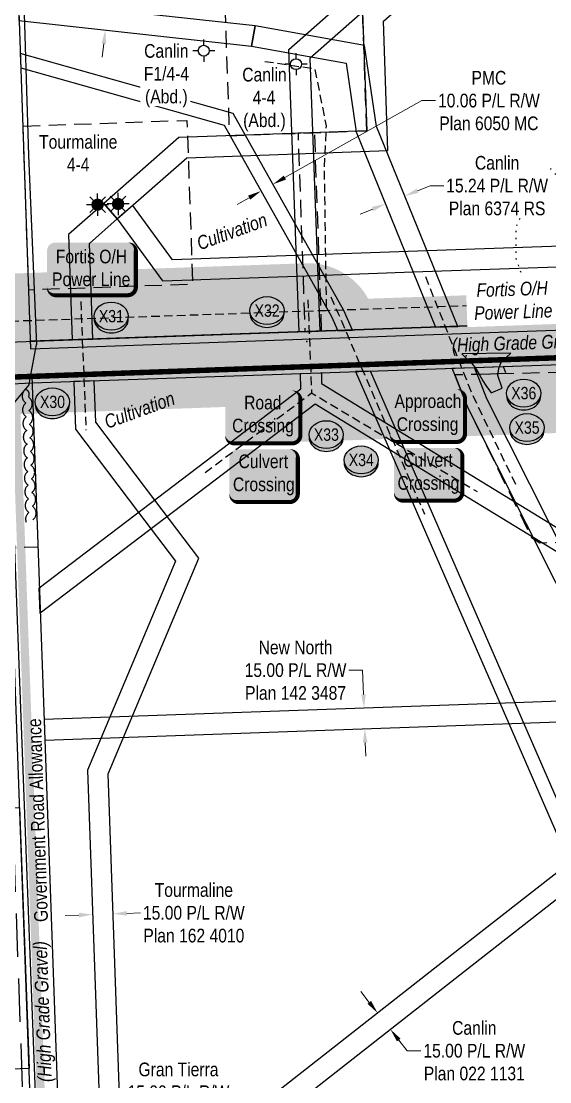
# Model space of a CAD drawing. Extents: x 665644 to 688844, y 5825051 to 5844826.
# Drawn here: x 667381 to 667768, y 5828048 to 5828823 of the extents above; entities that cross this region are included whole.
import ezdxf
from ezdxf.enums import TextEntityAlignment as Align

# ---------------------------------------------------------------- set-up
doc = ezdxf.new("R2010")
doc.units = 0
doc.header["$LTSCALE"] = 5
doc.header["$PDSIZE"] = 0.5
for name, pattern in [('0', [1, 1, 0]), ('BORDER', [44.45, 12.7, -6.35, 12.7, -6.35, 0, -6.35]), ('DASHED2', [9.525, 6.35, -3.175]), ('foc-ACCESSROAD', [3.75, 2.5, -1.25]), ('foc-TOPO', [1, 0.2, -0.8]), ('UG_PIPE', [1.875, 1.25, -0.625])]:
    doc.linetypes.add(name, pattern=pattern)
doc.layers.get('Defpoints').update_dxf_attribs({"color": 9})
doc.layers.add('AS-BOUNDARY', color=7, linetype='BORDER', lineweight=60, true_color=0xcc33ff)
for name, color, linetype in [('AS-PIPE-UG', 44, 'UG_PIPE'), ('AS-POWER', 104, 'foc-POWER'), ('AS-POWER-T', 104, 'Continuous'), ('AS-ROADS', 254, 'Continuous'), ('AS-TELEPHONE', 224, 'foc-TEL'), ('CG-NOTES', 7, 'Continuous'), ('F-AR', 190, 'foc-ACCESSROAD'), ('F-RW', 190, 'Continuous'), ('F-WS', 190, 'foc-ACCESSROAD'), ('F-WS-S', 190, 'Continuous'), ('L-ROAD-T', 7, 'Continuous'), ('L-SEC', 7, 'Continuous'), ('L-TITLEDB', 4, 'Continuous'), ('L-TITLEDB-T', 4, 'Continuous'), ('P-BUFFER-H 30m', 51, 'Continuous'), ('P-CROSSINGS', 250, 'Continuous'), ('T-BUSH', 110, '0'), ('T-GENERAL', 48, 'foc-TOPO')]:
    doc.layers.add(name, color=color, linetype=linetype)
for name, color, linetype, lineweight in [('F-RW-T', 190, 'Continuous', 9), ('F-WS-T', 190, 'Continuous', 9), ('T-TEXT', 48, 'Continuous', 18)]:
    doc.layers.add(name, color=color, linetype=linetype, lineweight=lineweight)
doc.layers.add('Fresh_POD_to_Rimbey_South', color=7, linetype='Continuous', plot=False)
doc.layers.add('P-PROPOSED-WL4', color=7, linetype='Continuous', true_color=0x5b5bc8)
doc.styles.add('175L', font='ARIALN.TTF', dxfattribs={"height": 20})
doc.styles.add('80', font='ARIALN.TTF', dxfattribs={"height": 10})
doc.styles.add('80CG', font='ARIALN.TTF', dxfattribs={"height": 10})
doc.styles.add('80L', font='ARIALN.TTF', dxfattribs={"height": 10})
doc.styles.add('80LS', font='ARIALNI.TTF', dxfattribs={"height": 10})
doc.styles.add('Crossing', font='ARIALN.TTF', dxfattribs={"height": 10})
doc.styles.add('foc-LtypeFont', font='ARIALN.TTF', dxfattribs={"height": 7.35})
doc.linetypes.add('foc-POWER', pattern='A,6,-1,["P",foc-LtypeFont,S=0.2,R=0,X=-0.625,Y=-0.75],-1.24,4', length=12.24)
doc.linetypes.add('foc-POWER-NOLINE', pattern='A,0,-4,["P",foc-LtypeFont,S=0.2,R=0,X=-0.625,Y=-0.75],-8.24', length=12.24)
doc.linetypes.add('foc-TEL', pattern='A,2,-1,["T",foc-LtypeFont,S=0.2,R=0,X=-0.425,Y=-0.75],-1.24,8', length=12.24)
doc.linetypes.add('foc-TEL-NOLINE', pattern='A,0,-2,["T",foc-LtypeFont,S=0.2,R=0,X=-0.425,Y=-0.75],-10.24', length=12.24)
doc.dimstyles.new('Compass 5 000', dxfattribs={"dimscale": 5, "dimtxt": 9, "dimasz": 2, "dimexe": 0.2, "dimexo": 0.0625, "dimgap": 0.5, "dimtad": 0, "dimtih": 1, "dimtoh": 1, "dimzin": 0, "dimdsep": 46, "dimtxsty": '80CG', "dimcen": 0.1, "dimse1": 1, "dimse2": 1, "dimclrd": 256, "dimclrt": 256, "dimaunit": 1, "dimadec": 4, "dimazin": 0, "dimtfac": 0.06, "dimtofl": 0, "dimtmove": 0, "dimatfit": 1, "dimfxl": 0.2, "dimtolj": 1, "dimtzin": 0, "dimlwd": -1, "dimarcsym": 0})

# ---------------------------------------------------------------- blocks, each defined once
blk = doc.blocks.new('*U2198')
h = blk.add_hatch(color=59)
edge = h.paths.add_edge_path()
edge.add_line((-21.5, -20), (21.5, -20))
edge.add_arc((21.5, -14), 6, 270, 360)
edge.add_line((27.5, -14), (27.5, 12.5))
edge.add_arc((21.5, 12.5), 6, 0, 90)
edge.add_line((21.5, 18.5), (-21.5, 18.5))
edge.add_arc((-21.5, 12.5), 6, 90, 180)
edge.add_line((-27.5, 12.5), (-27.5, -14))
edge.add_arc((-21.5, -14), 6, 180, 270)
at = {"color": 1, "flags": 128}
blk.add_lwpolyline([(43.91, 37.16, 0, 7.5, 0), (0, 0, 0, 0, 0)], format="xyseb", dxfattribs=at)
blk.add_lwpolyline([(-21.5, -20, 3, 3, 0), (21.5, -20, 3, 3, 0.414214), (27.5, -14, 3, 3, 0), (27.5, 12.5, 3, 0, 0.414214), (21.5, 18.5, 0, 0, 0), (-21.5, 18.5, 0, 0, 0.414214), (-27.5, 12.5, 0, 0, 0), (-27.5, -14, 0, 3, 0.414214)], format="xyseb", close=True, dxfattribs=at)
at = {"color": 1, "style": '80'}
blk.add_attdef('ENTER_TEXT_001', (-35.99, -5), '', height=10, dxfattribs=at)
blk = doc.blocks.new('*U2221')
h = blk.add_hatch(color=59)
edge = h.paths.add_edge_path()
edge.add_line((-21.5, -20), (21.5, -20))
edge.add_arc((21.5, -14), 6, 270, 360)
edge.add_line((27.5, -14), (27.5, 12.5))
edge.add_arc((21.5, 12.5), 6, 0, 90)
edge.add_line((21.5, 18.5), (-21.5, 18.5))
edge.add_arc((-21.5, 12.5), 6, 90, 180)
edge.add_line((-27.5, 12.5), (-27.5, -14))
edge.add_arc((-21.5, -14), 6, 180, 270)
at = {"color": 1, "flags": 128}
blk.add_lwpolyline([(32.23, 44.3, 0, 7.5, 0), (0, 0, 0, 0, 0)], format="xyseb", dxfattribs=at)
blk.add_lwpolyline([(-21.5, -20, 3, 3, 0), (21.5, -20, 3, 3, 0.414214), (27.5, -14, 3, 3, 0), (27.5, 12.5, 3, 0, 0.414214), (21.5, 18.5, 0, 0, 0), (-21.5, 18.5, 0, 0, 0.414214), (-27.5, 12.5, 0, 0, 0), (-27.5, -14, 0, 3, 0.414214)], format="xyseb", close=True, dxfattribs=at)
at = {"color": 1, "style": '80'}
blk.add_attdef('ENTER_TEXT_001', (-35.99, -5), '', height=10, dxfattribs=at)
blk = doc.blocks.new('*U1229')
h = blk.add_hatch(color=254)
edge = h.paths.add_edge_path()
edge.add_line((-19, -20), (19, -20))
edge.add_arc((19, -14), 6, 270, 360)
edge.add_line((25, -14), (25, 12.5))
edge.add_arc((19, 12.5), 6, 0, 90)
edge.add_line((19, 18.5), (-19, 18.5))
edge.add_arc((-19, 12.5), 6, 90, 180)
edge.add_line((-25, 12.5), (-25, -14))
edge.add_arc((-19, -14), 6, 180, 270)
at = {"color": 160, "flags": 128}
blk.add_lwpolyline([(-19, -20, 3, 3, 0), (19, -20, 3, 3, 0.414214), (25, -14, 3, 3, 0), (25, 12.5, 3, 0, 0.414214), (19, 18.5, 0, 0, 0), (-19, 18.5, 0, 0, 0.414214), (-25, 12.5, 0, 0, 0), (-25, -14, 0, 3, 0.414214)], format="xyseb", close=True, dxfattribs=at)
at = {"color": 160, "style": '80'}
blk.add_attdef('ENTER_TEXT_001', (-26.85, -4.92), '', height=10, dxfattribs=at)
blk = doc.blocks.new('*D2268')
at = {"layer": 'Defpoints', "color": 0, "transparency": 16777216}
for p in [(667632.32, 5828320.91), (667643.93, 5828321.33), (667644.48, 5828306.19)]:
    blk.add_point(p, dxfattribs=at)
at = {"layer": 'F-RW-T', "transparency": 16777216}
for p, q in [((667631.32, 5828348.61), (667621.32, 5828348.61)), ((667631.96, 5828330.9), (667631.32, 5828348.61)), ((667633.23, 5828295.78), (667633.59, 5828285.78))]:
    blk.add_line(p, q, dxfattribs=at)
for points in [[(667633.63, 5828330.96), (667630.3, 5828330.84), (667632.32, 5828320.91)], [(667634.89, 5828295.84), (667631.56, 5828295.72), (667632.87, 5828305.77)]]:
    blk.add_solid(points, dxfattribs=at)
at = {"layer": 'F-RW-T', "transparency": 16777216, "insert": (667582.24, 5828348.61), "char_height": 10, "attachment_point": 5, "style": '80CG'}
blk.add_mtext('\\A1;New North\\P15.00 P/L R/W\\PPlan 142 3487', dxfattribs=at)
blk = doc.blocks.new('*D2278')
at = {"layer": 'Defpoints', "color": 0, "transparency": 16777216}
for p in [(667444.68, 5828831.74), (667446.22, 5828831.57), (667444.57, 5828816.67)]:
    blk.add_point(p, dxfattribs=at)
at = {"layer": 'F-RW-T', "transparency": 16777216}
for p, q in [((667445.78, 5828841.68), (667448.64, 5828867.65)), ((667448.64, 5828867.65), (667458.64, 5828867.65)), ((667441.94, 5828806.9), (667440.84, 5828796.96))]:
    blk.add_line(p, q, dxfattribs=at)
for points in [[(667444.12, 5828841.86), (667447.43, 5828841.5), (667444.68, 5828831.74)], [(667440.28, 5828807.08), (667443.59, 5828806.71), (667443.03, 5828816.84)]]:
    blk.add_solid(points, dxfattribs=at)
at = {"layer": 'F-RW-T', "transparency": 16777216, "insert": (667497.73, 5828867.65), "char_height": 10, "attachment_point": 5, "style": '80CG'}
blk.add_mtext('\\A1;Canlin\\P15.00 P/L R/W\\PPlan 842 0613', dxfattribs=at)
blk = doc.blocks.new('*D2282')
at = {"layer": 'Defpoints', "color": 0, "transparency": 16777216}
for p in [(667568.98, 5827977.18), (667547.42, 5827961.81), (667569.32, 5827962.31)]:
    blk.add_point(p, dxfattribs=at)
at = {"layer": 'F-RW-T', "transparency": 16777216}
for p, q in [((667545.65, 5828039.89), (667535.65, 5828039.89)), ((667546.86, 5827986.68), (667545.65, 5828039.89)), ((667547.65, 5827951.81), (667547.87, 5827941.81))]:
    blk.add_line(p, q, dxfattribs=at)
for points in [[(667548.52, 5827986.72), (667545.19, 5827986.65), (667547.08, 5827976.69)], [(667549.31, 5827951.85), (667545.98, 5827951.77), (667547.42, 5827961.81)]]:
    blk.add_solid(points, dxfattribs=at)
at = {"layer": 'F-RW-T', "transparency": 16777216, "insert": (667496.56, 5828039.89), "char_height": 10, "attachment_point": 5, "style": '80CG'}
blk.add_mtext('\\A1;Gran Tierra\\P15.00 P/L R/W\\PPlan 102 0388', dxfattribs=at)
blk = doc.blocks.new('*D2284')
at = {"layer": 'Defpoints', "color": 0, "transparency": 16777216}
for p in [(667556.16, 5828700.68), (667557.02, 5828699.14), (667564.87, 5828705.57)]:
    blk.add_point(p, dxfattribs=at)
at = {"layer": 'F-RW-T', "transparency": 16777216}
for p, q in [((667574.45, 5828708.93), (667674.65, 5828765.21)), ((667674.65, 5828765.21), (667684.65, 5828765.21)), ((667548.3, 5828694.24), (667539.58, 5828689.35))]:
    blk.add_line(p, q, dxfattribs=at)
for points in [[(667573.64, 5828710.38), (667575.27, 5828707.48), (667565.73, 5828704.03)], [(667547.49, 5828695.7), (667549.12, 5828692.79), (667557.02, 5828699.14)]]:
    blk.add_solid(points, dxfattribs=at)
at = {"layer": 'F-RW-T', "transparency": 16777216, "insert": (667723.74, 5828765.21), "char_height": 10, "attachment_point": 5, "style": '80CG'}
blk.add_mtext('\\A1;PMC\\P10.06 P/L R/W\\PPlan 6050 MC', dxfattribs=at)
blk = doc.blocks.new('*D2286')
at = {"layer": 'Defpoints', "color": 0, "transparency": 16777216}
for p in [(667639.73, 5828095.74), (667651.63, 5828086), (667648.98, 5828083.93)]:
    blk.add_point(p, dxfattribs=at)
at = {"layer": 'F-RW-T', "transparency": 16777216}
for p, q in [((667636.2, 5828105.68), (667630.03, 5828113.55)), ((667657.8, 5828078.13), (667663.97, 5828070.26)), ((667663.97, 5828070.26), (667673.97, 5828070.26))]:
    blk.add_line(p, q, dxfattribs=at)
for points in [[(667637.51, 5828106.71), (667634.89, 5828104.66), (667642.37, 5828097.81)], [(667659.11, 5828079.16), (667656.48, 5828077.1), (667651.63, 5828086)]]:
    blk.add_solid(points, dxfattribs=at)
at = {"layer": 'F-RW-T', "transparency": 16777216, "insert": (667713.05, 5828070.26), "char_height": 10, "attachment_point": 5, "style": '80CG'}
blk.add_mtext('\\A1;Canlin\\P15.00 P/L R/W\\PPlan 022 1131', dxfattribs=at)
blk = doc.blocks.new('*D2336')
at = {"layer": 'Defpoints', "color": 0, "transparency": 16777216}
for p in [(667433.84, 5828167.11), (667448.73, 5828170.43), (667448.83, 5828167.64)]:
    blk.add_point(p, dxfattribs=at)
at = {"layer": 'F-RW-T', "transparency": 16777216}
for p, q in [((667458.73, 5828170.78), (667468.72, 5828171.13)), ((667423.75, 5828169.54), (667413.76, 5828169.19))]:
    blk.add_line(p, q, dxfattribs=at)
for points in [[(667423.69, 5828171.21), (667423.81, 5828167.88), (667433.74, 5828169.89)], [(667458.67, 5828172.45), (667458.79, 5828169.11), (667448.73, 5828170.43)]]:
    blk.add_solid(points, dxfattribs=at)
at = {"layer": 'F-RW-T', "transparency": 16777216, "insert": (667507.81, 5828171.13), "char_height": 10, "attachment_point": 5, "style": '80CG'}
blk.add_mtext('\\A1;Tourmaline\\P15.00 P/L R/W\\PPlan 162 4010', dxfattribs=at)
blk = doc.blocks.new('*D2367')
at = {"layer": 'Defpoints', "color": 0, "transparency": 16777216}
for p in [(667368.3, 5828439.63), (667368.36, 5828437.99), (667373.48, 5828439.82)]:
    blk.add_point(p, dxfattribs=at)
at = {"layer": 'L-TITLEDB-T', "transparency": 16777216}
for p, q in [((667358.37, 5828437.63), (667348.37, 5828437.28)), ((667383.53, 5828438.54), (667393.53, 5828438.9))]:
    blk.add_line(p, q, dxfattribs=at)
for points in [[(667358.31, 5828439.3), (667358.43, 5828435.97), (667368.36, 5828437.99)], [(667383.47, 5828440.2), (667383.59, 5828436.87), (667373.54, 5828438.18)]]:
    blk.add_solid(points, dxfattribs=at)
at = {"layer": 'L-TITLEDB-T', "transparency": 16777216, "insert": (667297.84, 5828437.28), "char_height": 10, "attachment_point": 5, "style": '80CG'}
blk.add_mtext('\\A1;Clearwater County\\P5.18 Future Road\\PWidening\\PReg.# 062 548 508', dxfattribs=at)
blk = doc.blocks.new('*U2555')
h = blk.add_hatch(color=255)
edge = h.paths.add_edge_path()
edge.add_line((-26.5, -20), (26.5, -20))
edge.add_arc((26.5, -14), 6, 270, 360)
edge.add_line((32.5, -14), (32.5, 12.5))
edge.add_arc((26.5, 12.5), 6, 0, 90)
edge.add_line((26.5, 18.5), (-26.5, 18.5))
edge.add_arc((-26.5, 12.5), 6, 90, 180)
edge.add_line((-32.5, 12.5), (-32.5, -14))
edge.add_arc((-26.5, -14), 6, 180, 270)
at = {"color": 104, "flags": 128}
blk.add_lwpolyline([(-26.5, -20, 3, 3, 0), (26.5, -20, 3, 3, 0.414214), (32.5, -14, 3, 3, 0), (32.5, 12.5, 3, 0, 0.414214), (26.5, 18.5, 0, 0, 0), (-26.5, 18.5, 0, 0, 0.414214), (-32.5, 12.5, 0, 0, 0), (-32.5, -14, 0, 3, 0.414214)], format="xyseb", close=True, dxfattribs=at)
blk.add_lwpolyline([(-40.19, -55.03, 0, 7.5, 0), (0, 0, 0, 0, 0)], format="xyseb", dxfattribs=at)
at = {"color": 104, "style": '80'}
blk.add_attdef('ENTER_TEXT_001', (-26.85, -4.92), '', height=10, dxfattribs=at)
blk = doc.blocks.new('xing2')
h = blk.add_hatch(color=50)
h.dxf.hatch_style = 1
edge = h.paths.add_edge_path()
edge.add_ellipse((0, 0), major_axis=(-12.5, 0), ratio=0.816297, start_angle=0, end_angle=360)
h = blk.add_hatch(color=250)
h.dxf.hatch_style = 1
edge = h.paths.add_edge_path()
edge.add_ellipse((0, -2.05), major_axis=(-12.5, 0), ratio=0.816297, start_angle=0, end_angle=180)
edge.add_line((12.5, -2.05), (12.5, 0))
edge.add_ellipse((0, 0), major_axis=(-12.5, 0), ratio=0.816297, start_angle=0, end_angle=180, ccw=False)
edge.add_line((-12.5, 0), (-12.5, -2.05))
at = {"color": 250}
blk.add_ellipse((0, 0), major_axis=(-12.5, 0), ratio=0.816297, dxfattribs=at)
blk.add_ellipse((0, -2.05), major_axis=(-12.5, 0), ratio=0.816297, start_param=0, end_param=3.141593, dxfattribs=at)
at = {"color": 250, "style": 'Crossing'}
blk.add_attdef('CROSSING', text='', height=9, dxfattribs=at).set_placement((0.09, 0.02), align=Align.MIDDLE_CENTER)
at = {"color": 250, "style": 'Crossing', "flags": 1}
for tag, p in [('OWNER', (0.09, -12.49)), ('DESCRIPTION', (0.09, -25.77)), ('LOCATION', (0.09, -39.3)), ('DWG_REF', (0.09, -52.84))]:
    blk.add_attdef(tag, text='', height=9, dxfattribs=at).set_placement(p, align=Align.MIDDLE_CENTER)
blk = doc.blocks.new('*D2378')
at = {"layer": 'Defpoints', "color": 0, "transparency": 16777216}
for p in [(667647.3, 5828691.46), (667661.43, 5828697.21), (667662.14, 5828695.46)]:
    blk.add_point(p, dxfattribs=at)
at = {"layer": 'F-RW-T', "transparency": 16777216}
for p, q in [((667671.4, 5828699.23), (667680.66, 5828703)), ((667680.66, 5828703), (667690.66, 5828703)), ((667638.75, 5828685.94), (667629.49, 5828682.17))]:
    blk.add_line(p, q, dxfattribs=at)
for points in [[(667670.77, 5828700.78), (667672.03, 5828697.69), (667662.14, 5828695.46)], [(667638.12, 5828687.49), (667639.38, 5828684.4), (667648.01, 5828689.71)]]:
    blk.add_solid(points, dxfattribs=at)
at = {"layer": 'F-RW-T', "transparency": 16777216, "insert": (667729.75, 5828703), "char_height": 10, "attachment_point": 5, "style": '80CG', "bg_fill": 3, "box_fill_scale": 1.1, "bg_fill_color": 256, "bg_fill_true_color": 13158600, "bg_fill_transparency": 0}
blk.add_mtext('\\A1;Canlin\\P15.24 P/L R/W\\PPlan 6374 RS', dxfattribs=at)
blk = doc.blocks.new('GAS')
h = blk.add_hatch(color=255)
h.dxf.hatch_style = 1
edge = h.paths.add_edge_path()
edge.add_arc((0, 0), 0.9, 0, 360)
for p, q in [((0, 0.81), (0, 1.62)), ((-0.81, 0), (-1.62, 0)), ((-0.57, 0.57), (-1.14, 1.14)), ((0.57, 0.57), (1.14, 1.14)), ((1.62, 0), (0.81, 0)), ((-0.57, -0.57), (-1.14, -1.14)), ((0, -0.81), (0, -1.62)), ((1.14, -1.14), (0.57, -0.57))]:
    blk.add_line(p, q)
blk.add_circle((0, 0), 0.8)
blk = doc.blocks.new('GABD')
for p, q in [((0, 0.81), (0, 1.62)), ((-0.81, 0), (-1.62, 0)), ((1.62, 0), (0.81, 0)), ((0, -0.81), (0, -1.62))]:
    blk.add_line(p, q)
blk.add_circle((0, 0), 0.8)

msp = doc.modelspace()

# ---------------------------------------------------------------- hatches: boundary and pattern name
at = {"layer": 'AS-ROADS'}
h = msp.add_hatch(color=256, dxfattribs=at)
h.dxf.hatch_style = 1
h.paths.add_polyline_path([(667733.397, 5828554.961), (667730.221, 5828564.099), (667730.894, 5828569.389), (667732.819, 5828573.814), (667739.749, 5828580.451), (667703.849, 5828580.066), (667711.26, 5828573.044), (667714.436, 5828569.004), (667716.843, 5828564.772), (667719.249, 5828560.251), (667721.462, 5828556.885), (667724.061, 5828553.133), (667725.408, 5828551.402)])
at = {"layer": 'P-BUFFER-H 30m'}
h = msp.add_hatch(color=256, dxfattribs=at)
h.dxf.hatch_style = 1
edge = h.paths.add_edge_path()
edge.add_line((666009.192, 5827543.733), (666003.067, 5827535.89))
edge.add_line((666003.067, 5827535.89), (665942.142, 5827473.312))
edge.add_arc((665977.967, 5827438.432), 50, 135.7667, 181.939185)
edge.add_line((665927.996, 5827436.741), (665928.647, 5827417.504))
edge.add_line((665928.647, 5827417.504), (665858.673, 5827415.076))
edge.add_line((665858.673, 5827415.076), (665848.648, 5827703.844))
edge.add_line((665848.648, 5827703.844), (665829.66, 5828249.421))
edge.add_arc((665942.312, 5828253.201), 112.715, 136.013473, 181.921699, ccw=False)
edge.add_line((665861.213, 5828331.48), (665952.824, 5828426.391))
edge.add_arc((666033.077, 5828349.035), 111.465, 92.029947, 136.0531, ccw=False)
edge.add_line((666029.129, 5828460.43), (666763.716, 5828486.374))
edge.add_arc((666761.951, 5828536.343), 50, 272.022692, 335.20661)
edge.add_line((666807.342, 5828515.375), (667390.232, 5828536.212))
edge.add_line((667390.232, 5828536.212), (667545.778, 5828541.674))
edge.add_arc((667589.622, 5828565.71), 50, 208.731337, 271.999633)
edge.add_line((667591.367, 5828515.74), (668192.996, 5828536.745))
edge.add_line((668192.996, 5828536.745), (668987.773, 5828564.747))
edge.add_arc((668986.012, 5828614.716), 50, 272.017842, 335.235753)
edge.add_line((669031.414, 5828593.772), (669696.261, 5828617.102))
edge.add_arc((669740.082, 5828641.18), 50, 208.78768, 272.009739)
edge.add_line((669741.835, 5828591.211), (669818.198, 5828593.891))
edge.add_line((669818.198, 5828593.891), (670620.542, 5828621.926))
edge.add_line((670620.542, 5828621.926), (671177.684, 5828641.55))
edge.add_arc((671175.924, 5828691.519), 50, 272.017221, 298.322672)
edge.add_line((671199.646, 5828647.505), (671317.002, 5828651.615))
edge.add_line((671317.002, 5828651.615), (671420.483, 5828655.241))
edge.add_arc((671441.065, 5828700.808), 50, 245.69213, 272.006668)
edge.add_line((671442.816, 5828650.839), (672244.847, 5828678.94))
edge.add_line((672244.847, 5828678.94), (672264.955, 5828679.647))
edge.add_line((672264.955, 5828679.647), (673067.43, 5828707.876))
edge.add_line((673067.43, 5828707.876), (673434.856, 5828720.801))
edge.add_arc((673433.098, 5828770.77), 50, 272.014618, 335.237588)
edge.add_line((673478.5, 5828749.827), (673868.927, 5828763.561))
edge.add_line((673868.927, 5828763.561), (673889.027, 5828764.268))
edge.add_line((673889.027, 5828764.268), (674693.164, 5828792.467))
edge.add_line((674693.164, 5828792.467), (675500.312, 5828820.755))
edge.add_arc((675498.561, 5828870.724), 50, 272.007238, 280.2186)
edge.add_arc((675512.664, 5828871.243), 50, 263.992744, 272.089817)
edge.add_line((675514.487, 5828821.276), (675529.103, 5828821.809))
edge.add_arc((675572.891, 5828845.947), 50, 208.865365, 272.090012)
edge.add_line((675574.715, 5828795.98), (676318.375, 5828823.119))
edge.add_arc((676316.552, 5828873.086), 50, 272.090012, 298.401966)
edge.add_line((676340.335, 5828829.104), (676355.733, 5828829.666))
edge.add_arc((676376.247, 5828875.264), 50, 245.777107, 272.090777)
edge.add_line((676378.071, 5828825.297), (677089.349, 5828851.264))
edge.add_line((677089.349, 5828851.264), (677192.264, 5828855.477))
edge.add_line((677192.264, 5828855.477), (677189.938, 5828908.346))
edge.add_arc((677139.986, 5828906.148), 50, 2.519115, 92.090777)
edge.add_line((677138.162, 5828956.115), (676399.458, 5828929.147))
edge.add_arc((676378.945, 5828883.548), 50, 65.778516, 92.089536)
edge.add_line((676377.122, 5828933.515), (676311.431, 5828931.118))
edge.add_arc((676313.254, 5828881.152), 50, 92.089536, 118.402505)
edge.add_line((676289.471, 5828925.133), (675618.565, 5828900.649))
edge.add_arc((675574.778, 5828876.511), 50, 28.865443, 92.089939)
edge.add_line((675572.954, 5828926.478), (675563.641, 5828926.138))
edge.add_line((675563.641, 5828926.138), (675558.345, 5829067.321))
edge.add_arc((675508.381, 5829065.447), 50, 2.148269, 92.148212)
edge.add_line((675506.506, 5829115.412), (675486.408, 5829114.658))
edge.add_arc((675488.282, 5829064.693), 50, 92.148212, 182.148281)
edge.add_line((675438.317, 5829062.819), (675443.606, 5828921.831))
edge.add_line((675443.606, 5828921.831), (674689.556, 5828895.403))
edge.add_line((674689.556, 5828895.403), (673885.412, 5828867.204))
edge.add_line((673885.412, 5828867.204), (673865.306, 5828866.497))
edge.add_line((673865.306, 5828866.497), (673427.271, 5828851.088))
edge.add_arc((673429.028, 5828801.119), 50, 92.014647, 155.237557)
edge.add_line((673383.626, 5828822.062), (673063.809, 5828810.812))
edge.add_line((673063.809, 5828810.812), (672261.334, 5828782.583))
edge.add_line((672261.334, 5828782.583), (672241.233, 5828781.876))
edge.add_line((672241.233, 5828781.876), (671464.35, 5828754.656))
edge.add_arc((671443.768, 5828709.089), 50, 65.691921, 92.006853)
edge.add_line((671442.017, 5828759.058), (671313.396, 5828754.551))
edge.add_line((671313.396, 5828754.551), (671174.332, 5828749.681))
edge.add_arc((671176.082, 5828699.712), 50, 92.005828, 118.333837)
edge.add_line((671152.351, 5828743.722), (670616.93, 5828724.863))
edge.add_line((670616.93, 5828724.863), (669814.594, 5828696.828))
edge.add_line((669814.594, 5828696.828), (669785.832, 5828695.818))
edge.add_arc((669742.011, 5828671.74), 50, 28.787701, 92.009719)
edge.add_line((669740.258, 5828721.709), (669011.371, 5828696.132))
edge.add_arc((669013.124, 5828646.163), 50, 92.009719, 92.155612)
edge.add_line((669011.243, 5828696.128), (668980.075, 5828694.954))
edge.add_arc((668981.956, 5828644.99), 50, 92.155612, 155.142438)
edge.add_line((668936.588, 5828666.008), (668189.385, 5828639.682))
edge.add_line((668189.385, 5828639.682), (667635.387, 5828620.34))
edge.add_arc((667591.538, 5828596.314), 50, 28.718841, 92.011346)
edge.add_line((667589.783, 5828646.283), (667386.586, 5828639.147))
edge.add_line((667386.586, 5828639.147), (666756.08, 5828616.609))
edge.add_arc((666757.866, 5828566.641), 50, 92.047269, 155.180377)
edge.add_line((666712.484, 5828587.629), (666025.494, 5828563.366))
edge.add_arc((666033.062, 5828349.069), 214.43, 92.022692, 136.045845)
edge.add_line((665878.694, 5828497.902), (665787.104, 5828403.013))
edge.add_arc((665942.312, 5828253.201), 215.715, 136.013473, 181.934244)
edge.add_arc((665776.691, 5828247.607), 50, 181.934244, 181.99327)
edge.add_line((665726.721, 5828245.868), (665745.71, 5827700.266))
edge.add_line((665745.71, 5827700.266), (665757.47, 5827361.533))
edge.add_line((665757.47, 5827361.533), (665757.574, 5827358.535))
edge.add_arc((665807.544, 5827360.27), 50, 181.988415, 271.9875)
edge.add_line((665809.278, 5827310.3), (665862.247, 5827312.138))
edge.add_line((665862.247, 5827312.138), (665985.206, 5827316.405))
edge.add_arc((665983.472, 5827366.375), 50, 271.9875, 362.042067)
edge.add_line((666033.441, 5827368.156), (666032.177, 5827403.589))
edge.add_line((666032.177, 5827403.589), (666031.701, 5827417.647))
edge.add_line((666031.701, 5827417.647), (666072.442, 5827459.493))
edge.add_line((666072.442, 5827459.493), (666106.054, 5827458.849))
edge.add_arc((666107.012, 5827508.84), 50, 268.901432, 294.660224)
edge.add_line((666127.874, 5827463.4), (666172.459, 5827483.869))
edge.add_line((666172.459, 5827483.869), (666350.016, 5827525.676))
edge.add_arc((666338.557, 5827574.345), 50, 283.2493, 405.413231)
edge.add_line((666373.656, 5827609.954), (666371.132, 5827612.442))
edge.add_arc((666336.033, 5827576.833), 50, 45.413231, 103.2493)
edge.add_line((666324.573, 5827625.502), (666143.698, 5827582.914))
edge.add_arc((666155.158, 5827534.245), 50, 103.2493, 114.660224)
edge.add_line((666134.296, 5827579.685), (666133.685, 5827579.404))
edge.add_arc((666084.581, 5827569.982), 50, 10.861937, 62.58611)
edge.add_line((666107.602, 5827614.367), (666099.432, 5827618.605))
edge.add_arc((666076.411, 5827574.22), 50, 62.58611, 152.58611)
edge.add_line((666032.026, 5827597.24), (666030.645, 5827594.577))
edge.add_arc((666075.03, 5827571.557), 50, 152.58611, 184.80847)
edge.add_line((666025.206, 5827567.365), (666021.831, 5827559.92))
edge.add_line((666021.831, 5827559.92), (666009.192, 5827543.733))

# ---------------------------------------------------------------- linework, layer by layer
at = {"layer": 'AS-BOUNDARY', "flags": 128}
msp.add_lwpolyline([(665645.519, 5828501.939, 4, 4, 0), (665745.539, 5828505.527, 4, 4, 0), (666567.119, 5828534.54, 4, 4, 0), (667369.062, 5828562.807, 4, 4, 0), (668190.988, 5828591.895, 4, 4, 0), (668993.9, 5828620.377, 4, 4, 0), (669021.469, 5827821.487, 4, 4, 0), (669024.954, 5827721.455, 0, 0, 0)], format="xyseb", dxfattribs=at)
at = {"layer": 'AS-PIPE-UG', "flags": 128}
for points in [[(667559.822, 5828793.89), (667596.223, 5828788.604), (667604.596, 5828746.867), (667603.18, 5828716.031), (667604.707, 5828611.58)], [(667677.224, 5828636.568), (667711.528, 5828550.251), (667743.886, 5828483.143)], [(667608.086, 5828621.827), (667613.426, 5828609.628), (667676.557, 5828462.763)], [(667425.044, 5828618.295), (667428.881, 5828524.175)], [(667591.233, 5828619.616), (667593.981, 5828551.428), (667715.207, 5828479.267)], [(667710.653, 5828615.175), (667604.707, 5828611.58)], [(667604.707, 5828611.58), (666722.856, 5828581.657)], [(667516.034, 5828493.2), (667593.981, 5828551.428)]]:
    msp.add_lwpolyline(points, dxfattribs=at)
at = {"layer": 'AS-POWER', "flags": 128}
for points in [[(667392.89, 5828586.522), (667387.114, 5828725.149), (667382.922, 5828860.939), (667374.652, 5829112.981), (667360.666, 5829487.519)], [(667253.284, 5827750.837), (667319.955, 5827753.039), (667385.611, 5827755.208), (667401.989, 5827771.079), (667395.24, 5827949.823), (667385.129, 5828217.572), (667372.951, 5828540.083), (667387.19, 5828557.296), (667388.066, 5828562.023), (667392.676, 5828586.882)]]:
    msp.add_lwpolyline(points, dxfattribs=at)
at = {"layer": 'AS-POWER', "linetype": 'foc-POWER-NOLINE', "flags": 128}
msp.add_lwpolyline([(667288.825, 5828585.621), (667318.13, 5828586.668), (667391.594, 5828589.292), (667576.847, 5828595.798), (668119.481, 5828614.853), (668235.48, 5828618.919), (668918.009, 5828642.783), (668992.986, 5828645.405)], dxfattribs=at)
at = {"layer": 'AS-ROADS', "const_width": 8, "flags": 128}
msp.add_lwpolyline([(665663.65, 5827980.53), (665687.685, 5827988.716), (665721.182, 5828009.212), (665739.639, 5828031.302), (665759.691, 5828064.095), (665765.621, 5828092.221), (665766.304, 5828119.093), (665763.811, 5828259.415, -0.155161), (665788.496, 5828342.106), (665821.712, 5828386.34), (665867.425, 5828432.254), (665910.911, 5828476.213, -0.2036426), (666027.974, 5828524.198), (666292.823, 5828533.342), (666714.722, 5828546.241), (667115.317, 5828562.342), (667572.254, 5828577.327), (668113.694, 5828598.186), (668656.242, 5828616.102), (670206.753, 5828670.714), (671097.785, 5828702.772)], format="xyb", dxfattribs=at)
at = {"layer": 'AS-ROADS', "flags": 128}
msp.add_lwpolyline([(667733.397, 5828554.961), (667730.221, 5828564.099), (667730.894, 5828569.389), (667732.819, 5828573.814), (667739.749, 5828580.451), (667703.849, 5828580.066), (667711.26, 5828573.044), (667714.436, 5828569.004), (667716.843, 5828564.772), (667719.249, 5828560.251), (667721.462, 5828556.885), (667724.061, 5828553.133), (667725.408, 5828551.402)], close=True, dxfattribs=at)
at = {"layer": 'AS-ROADS', "const_width": 6, "flags": 128}
msp.add_lwpolyline([(667409.507, 5827658.683), (667405.148, 5827777.117), (667376.809, 5828567.646)], dxfattribs=at)
at = {"layer": 'AS-TELEPHONE', "linetype": 'foc-TEL-NOLINE', "flags": 128}
msp.add_lwpolyline([(667369.234, 5828557.93), (667369.234, 5828557.93), (667389.403, 5828558.719), (668191.174, 5828586.722), (668988.911, 5828614.82), (669816.445, 5828643.86), (670618.796, 5828671.896)], dxfattribs=at)
at = {"layer": 'F-AR', "flags": 128}
for points in [[(667601.329, 5828596.657), (667596.255, 5828741.787), (667584.073, 5828741.356), (667589.147, 5828596.23)], [(667715.091, 5828564.938), (667713.126, 5828570.022), (667734.283, 5828570.76), (667736.335, 5828565.451)]]:
    msp.add_lwpolyline(points, close=True, dxfattribs=at)
at = {"layer": 'F-RW', "flags": 128}
for points in [[(668309.405, 5829520.35), (668312.517, 5829429.874), (668263.719, 5829386.893), (667592.804, 5828795.962), (667600.07, 5828596.585), (667584.872, 5828596.044), (667577.314, 5828802.684), (668207.517, 5829357.707), (668263.044, 5829406.584)], [(668162.714, 5829515.204), (668170.094, 5829304.414), (667631.263, 5828829.898), (667634.333, 5828743.136), (667496.855, 5828738.19), (667441.865, 5828689.908), (667451.774, 5828678.648), (667502.679, 5828723.48), (667649.791, 5828728.639), (667646.486, 5828823.351), (668076.222, 5829201.793), (668185.368, 5829297.862), (668177.696, 5829515.721)], [(668710.771, 5828730.558), (668710.274, 5828744.917), (668650.872, 5828806.498), (668640.257, 5828796.177), (668695.947, 5828738.181), (668696.229, 5828730.044), (668697.588, 5828690.769), (668231.134, 5828674.665), (667678.445, 5828655.394), (667492.239, 5828648.706), (667463.096, 5828688.618), (667451.774, 5828678.648)], [(667451.774, 5828678.648), (667484.929, 5828633.466), (667583.311, 5828636.779), (667668.295, 5828639.902), (668145.691, 5828656.61), (668173.883, 5828657.589), (668174.052, 5828652.594), (668712.822, 5828671.301), (668710.771, 5828730.558)], [(668148.198, 5827687.538), (667984.168, 5827770.886), (667797.05, 5828200.074), (667637.021, 5828567.377), (667626.211, 5828566.999)], [(667626.211, 5828566.999), (667650.961, 5828510.05), (667738.222, 5828309.711), (667788.851, 5828193.645), (667976.37, 5827763.573), (668127.608, 5827686.732)], [(668793.021, 5827712.493), (668708.235, 5827802.668), (668700.75, 5827808.933), (668457.984, 5828016.609), (668309.958, 5828107.042), (668019.409, 5828284.696), (667781.025, 5828430.468), (667665.946, 5828500.905), (667596.633, 5828543.208), (667395.384, 5828390.279), (667394.735, 5828408.916), (667586.058, 5828554.363), (667585.93, 5828565.582), (667601.14, 5828566.122), (667601.142, 5828558.27), (667767.894, 5828456.509), (667989.685, 5828320.816), (668205.755, 5828188.66), (668466.956, 5828029.009), (668718.782, 5827813.752), (668813.154, 5827713.271)], [(667466.782, 5827660.872), (667457.115, 5827933.809), (667445.105, 5828272.856), (667511.533, 5828430.524), (667479.232, 5828473.097), (667435.984, 5828530.098), (667434.921, 5828560.089), (667434.913, 5828560.308), (667419.922, 5828559.785), (667419.93, 5828559.558), (667421.162, 5828524.817), (667467.282, 5828464.031), (667494.345, 5828428.362), (667429.997, 5828275.631), (667442.124, 5827933.278), (667451.794, 5827660.286)]]:
    msp.add_lwpolyline(points, dxfattribs=at)
for points in [[(667379.859, 5828823.843), (667550.031, 5828804.969), (667552.752, 5828819.811), (667379.49, 5828838.938)], [(667550.031, 5828804.969), (667619.185, 5828792.623), (667626.605, 5828742.29), (667684.73, 5828599.544), (667700.943, 5828600.11), (667641.442, 5828746.319), (667632.709, 5828805.563), (667552.752, 5828819.811)], [(667381.089, 5828789.18), (667530.052, 5828747.159), (667608.646, 5828607.229), (667613.145, 5828596.935), (667623.956, 5828597.311), (667617.669, 5828611.705), (667536.614, 5828755.684), (667380.6, 5828799.784)], [(667433.833, 5828590.776), (667431.356, 5828660.666), (667451.774, 5828678.648), (667441.864, 5828689.909), (667416.114, 5828667.23), (667418.842, 5828590.249)], [(667412.117, 5827924.129), (667446.41, 5827925.293), (667511.186, 5827975.745), (667578.137, 5828028.405), (667711.503, 5828132.924), (667843.773, 5828236.358), (667955.657, 5828288.511), (668184.455, 5828394.524), (668179.217, 5828586.313), (668164.009, 5828585.808), (668168.118, 5828403.934), (667989.685, 5828320.816), (667940.345, 5828297.86), (667835.897, 5828249.215), (667702.258, 5828144.744), (667568.886, 5828040.227), (667440.971, 5827940.138), (667411.639, 5827939.076)], [(667398.709, 5828297.476), (667911.217, 5828315.645), (667986.632, 5828269.597), (668301.39, 5828416.087), (668297.002, 5828530.377), (668706.197, 5828544.859), (668990.995, 5828554.866), (668990.464, 5828569.855), (668281.427, 5828544.833), (668286.016, 5828425.489), (667987.619, 5828286.559), (667915.014, 5828331.04), (667742.659, 5828324.879), (667398.177, 5828312.466)], [(668007.083, 5827946.64), (667858.099, 5828243.014), (667708.02, 5828541.151), (667696.928, 5828569.456), (667713.126, 5828570.022), (667721.873, 5828547.395), (667832.371, 5828328.067), (668020.286, 5827953.742)]]:
    msp.add_lwpolyline(points, close=True, dxfattribs=at)
at = {"layer": 'F-WS', "flags": 128}
for points in [[(667634.333, 5828743.136), (667630.818, 5828843.659), (667530.297, 5828840.098), (667533.812, 5828739.576)], [(667382.835, 5828746.605), (667502.762, 5828750.798), (667506.955, 5828630.872), (667387.028, 5828626.679)]]:
    msp.add_lwpolyline(points, close=True, dxfattribs=at)
msp.add_lwpolyline([(667698.851, 5828564.548), (667708.02, 5828541.151), (667754.873, 5828445.668), (667760.968, 5828441.851), (667884.067, 5828444.823), (667881.071, 5828568.945), (667714.956, 5828564.935), (667698.85, 5828564.546)], dxfattribs=at)
at = {"layer": 'Fresh_POD_to_Rimbey_South', "color": 6}
for p in [(667590.521, 5828589.08), (667707.1, 5828578.585)]:
    msp.add_point(p, dxfattribs=at)
at = {"layer": 'L-SEC', "flags": 128}
for points in [[(667388.531, 5828583.704), (667360.428, 5829387.451)], [(667388.531, 5828583.704), (668190.213, 5828612.097)], [(667389.231, 5828563.601), (668190.988, 5828591.895)], [(667397.953, 5827758.456), (667369.062, 5828562.807)], [(667389.231, 5828563.601), (667418.056, 5827759.042)]]:
    msp.add_lwpolyline(points, dxfattribs=at)
at = {"layer": 'L-TITLEDB', "flags": 128}
for points in [[(668190.051, 5828617.331), (667388.341, 5828589.178)], [(667389.403, 5828558.719), (668191.251, 5828586.715)]]:
    msp.add_lwpolyline(points, dxfattribs=at)
at = {"layer": 'L-TITLEDB', "linetype": 'DASHED2', "flags": 128}
msp.add_lwpolyline([(667392.776, 5827758.27), (667363.885, 5828562.621)], dxfattribs=at)
at = {"layer": 'L-TITLEDB', "flags": 128}
msp.add_lwpolyline([(667387.312, 5828057.235), (667260.328, 5828052.744), (667253.411, 5828243.556), (667380.335, 5828248.135)], close=True, dxfattribs=at)
at = {"layer": 'T-BUSH', "flags": 128}
msp.add_lwpolyline([(667389.994, 5828458.513, 0.5205671), (667389.636, 5828468.507, 0.5205671), (667389.278, 5828478.5, 0.5205671), (667388.92, 5828488.494, 0.5205671), (667388.562, 5828498.487, 0.5205671), (667388.204, 5828508.481, 0.5205671), (667387.846, 5828518.475, 0.5205671), (667387.488, 5828528.468, 0.5205671), (667387.13, 5828538.462, 0.5205671), (667386.772, 5828548.455, 0.5205671), (667384.643, 5828553.961, 0.5205671), (667384.921, 5828543.965, 0.5205671), (667385.198, 5828533.969, 0.5205671), (667385.476, 5828523.973, 0.5205671), (667385.753, 5828513.976, 0.5205671), (667386.031, 5828503.98, 0.5205671), (667386.308, 5828493.984, 0.5205671), (667386.586, 5828483.988, 0.5205671), (667386.864, 5828473.992, 0.5205671), (667387.141, 5828463.996, 0.3382525), (667385.094, 5828456.873, 0.3382525)], format="xyb", dxfattribs=at)
at = {"layer": 'T-GENERAL', "flags": 128}
msp.add_lwpolyline([(667748.878, 5828634.77), (667743.623, 5828650.166), (667743.623, 5828672.813), (667749.092, 5828684.526), (667752.999, 5828711.467), (667769.017, 5828715.372), (667785.816, 5828695.849), (667802.615, 5828666.175), (667819.805, 5828650.166), (667830.744, 5828630.644), (667836.995, 5828615.416), (667838.586, 5828600.56)], dxfattribs=at)

# ---------------------------------------------------------------- block references
at = {"layer": 'AS-POWER-T'}
ref = msp.add_blockref('*U2555', (667432.887, 5828642.878), dxfattribs=dict(at, xscale=0.9998179883406118, yscale=0.9998179883406118, zscale=0.9998179883406118))
ref.add_attrib('ENTER_TEXT_001', 'Fortis O/H', (667406.79, 5828646.203), dxfattribs={"layer": '0', "color": 104, "height": 9.9982, "style": '80'})
ref.add_attrib('ENTER_TEXT_002', 'Power Line', (667404.049, 5828629.54), dxfattribs={"layer": '0', "color": 104, "height": 9.9982, "style": '80'})
at = {"layer": 'CG-NOTES'}
ref = msp.add_blockref('*U2221', (667558.303, 5828534.513), dxfattribs=dict(at, xscale=0.9990699345404985, yscale=0.9990699345404985, zscale=0.9990699345404985))
ref.add_attrib('ENTER_TEXT_001', 'Road', (667544.605, 5828539.401), dxfattribs={"layer": '0', "color": 1, "height": 9.9907, "style": '80'})
ref.add_attrib('ENTER_TEXT_002', 'Crossing', (667535.847, 5828522.572), dxfattribs={"layer": '0', "color": 1, "height": 9.9907, "style": '80'})
ref = msp.add_blockref('*U2198', (667678.754, 5828535.542), dxfattribs=dict(at, xscale=0.9990699345404985, yscale=0.9990699345404985, zscale=0.9990699345404985))
ref.add_attrib('ENTER_TEXT_001', 'Approach', (667654.653, 5828540.43), dxfattribs={"layer": '0', "color": 1, "height": 9.9907, "style": '80'})
ref.add_attrib('ENTER_TEXT_002', 'Crossing', (667656.299, 5828523.601), dxfattribs={"layer": '0', "color": 1, "height": 9.9907, "style": '80'})
ref = msp.add_blockref('*U1229', (667679.352, 5828492.643), dxfattribs=dict(at, xscale=1.000119014162687, yscale=1.000119014162687, zscale=1.000119014162687))
ref.add_attrib('ENTER_TEXT_001', 'Culvert', (667660.97, 5828497.447), dxfattribs={"layer": '0', "color": 160, "height": 10.0012, "style": '80'})
ref.add_attrib('ENTER_TEXT_002', 'Crossing', (667656.873, 5828480.601), dxfattribs={"layer": '0', "color": 160, "height": 10.0012, "style": '80'})
ref = msp.add_blockref('*U1229', (667558.9, 5828491.614), dxfattribs=dict(at, xscale=1.000119014162687, yscale=1.000119014162687, zscale=1.000119014162687))
ref.add_attrib('ENTER_TEXT_001', 'Culvert', (667540.518, 5828496.418), dxfattribs={"layer": '0', "color": 160, "height": 10.0012, "style": '80'})
ref.add_attrib('ENTER_TEXT_002', 'Crossing', (667536.421, 5828479.572), dxfattribs={"layer": '0', "color": 160, "height": 10.0012, "style": '80'})
at = {"layer": 'F-WS-S', "xscale": 5.000000000000001, "yscale": 5.000000000000001, "zscale": 5.000000000000001}
for name, p in [('GABD', (667582.574, 5828791.903)), ('GAS', (667437.378, 5828689.099)), ('GAS', (667452.369, 5828689.63))]:
    msp.add_blockref(name, p, dxfattribs=at)
at = {"layer": 'P-CROSSINGS'}
for p, values in [((667561.357, 5828611.631), {'CROSSING': 'X32'}), ((667447.367, 5828607.563), {'CROSSING': 'X31'}), ((667749.171, 5828551.262), {'CROSSING': 'X36'}), ((667404.285, 5828544.885), {'CROSSING': 'X30'}), ((667751.584, 5828526.074), {'CROSSING': 'X35'}), ((667604.71, 5828520.91), {'CROSSING': 'X33'}), ((667630.273, 5828502.416), {'CROSSING': 'X34'})]:
    msp.add_blockref('xing2', p, dxfattribs=at).add_auto_attribs(values)

# ---------------------------------------------------------------- texts
at = {"layer": 'F-WS-T', "char_height": 10, "attachment_point": 1, "style": '175L'}
for s, insert in [('\\pi10.632;Canlin\\P\\pi18.261;4-4\\P\\pi11.286;(Abd.)', (667532.625, 5828789.223)), ('\\pi-2.0663;Tourmaline\\P\\pi18.261;4-4', (667396.618, 5828740.076))]:
    msp.add_mtext_dynamic_manual_height_columns(s, width=52.3818, gutter_width=100, heights=[0], dxfattribs=dict(at, insert=insert))
at = {"layer": 'L-ROAD-T', "style": '80L'}
msp.add_text('Government Road Allowance', height=10, rotation=91.988333, dxfattribs=at).set_placement((667393.499, 5828238.887), align=Align.MIDDLE_CENTER)
at = {"layer": 'T-TEXT', "style": '80LS'}
for s, rotation, p in [('Cultivation', 20, (667535.682, 5828669.53)), ('(High Grade Gravel)', 2.022794, (667748.139, 5828588.154)), ('Cultivation', 20, (667468.005, 5828538.943)), ('(High Grade Gravel)', 91.988333, (667397.031, 5828098.931))]:
    msp.add_text(s, height=10, rotation=rotation, dxfattribs=at).set_placement(p, align=Align.MIDDLE_CENTER)

# ---------------------------------------------------------------- dimensions: what is measured, and where the dimension line sits
at = {"layer": 'F-RW-T', "color": 3}
for base, p1, p2, angle, text, picture, middle in [((667444.678, 5828831.742), (667444.572, 5828816.666), (667446.218, 5828831.572), 83.700426, 'Canlin\\P15.00 P/L R/W\\PPlan 842 0613', '*D2278', (667497.728, 5828867.646)), ((667557.022, 5828699.141), (667564.871, 5828705.568), (667556.16, 5828700.676), 209.321465, 'PMC\\P10.06 P/L R/W\\PPlan 6050 MC', '*D2284', (667723.737, 5828765.21)), ((667632.322, 5828320.907), (667644.477, 5828306.189), (667643.931, 5828321.326), 92.064711, 'New North\\P15.00 P/L R/W\\PPlan 142 3487', '*D2268', (667582.237, 5828348.606)), ((667547.42, 5827961.809), (667568.982, 5827977.185), (667569.32, 5827962.307), 271.301119, 'Gran Tierra\\P15.00 P/L R/W\\PPlan 102 0388', '*D2282', (667496.561, 5828039.888))]:
    dim = msp.add_linear_dim(base=base, p1=p1, p2=p2, angle=angle, text=text, dimstyle='Compass 5 000', dxfattribs=at)
    dim.commit()
    dim.dimension.update_dxf_attribs({"geometry": picture, "text_midpoint": middle, "dimtype": 161})
for p1, p2, distance, text, picture, middle in [((667433.841, 5828167.107), (667448.832, 5828167.638), 2.789, 'Tourmaline\\P15.00 P/L R/W\\PPlan 162 4010', '*D2336', (667507.807, 5828171.134)), ((667639.725, 5828095.74), (667648.983, 5828083.927), 3.361, 'Canlin\\P15.00 P/L R/W\\PPlan 022 1131', '*D2286', (667713.051, 5828070.258))]:
    dim = msp.add_aligned_dim(p1=p1, p2=p2, distance=distance, text=text, dimstyle='Compass 5 000', dxfattribs=at)
    dim.commit()
    dim.dimension.update_dxf_attribs({"geometry": picture, "text_midpoint": middle})
at = {"layer": 'L-TITLEDB-T'}
dim = msp.add_aligned_dim(p1=(667373.479, 5828439.821), p2=(667368.303, 5828439.635), distance=1.642, text='Clearwater County\\P5.18 Future Road\\PWidening\\PReg.# 062 548 508', dimstyle='Compass 5 000', dxfattribs=at)
dim.commit()
dim.dimension.update_dxf_attribs({"geometry": '*D2367', "text_midpoint": (667297.843, 5828437.275)})

# ---------------------------------------------------------------- next in the draw order: texts
at = {"layer": 'AS-POWER-T', "insert": (667711.874, 5828631.363), "char_height": 10, "attachment_point": 1, "rotation": 2.049216, "style": '175L', "bg_fill": 2}
msp.add_mtext_dynamic_manual_height_columns('\\pi2.5534;{\\fArial Narrow|b0|i1|c0|p34;Fortis O/H\\P\\pi0.32626;Power Line}', width=57.1191, gutter_width=100, heights=[0], dxfattribs=at)
at = {"layer": 'F-WS-T', "insert": (667470.684, 5828806.574), "char_height": 10, "attachment_point": 1, "style": '175L', "bg_fill": 3, "box_fill_scale": 1.2, "bg_fill_color": 256, "bg_fill_transparency": 0}
msp.add_mtext_dynamic_manual_height_columns('\\pi0.76282;Canlin\\P\\pi0.5309;F1/4-4 \\P\\pi1.4177;(Abd.)', width=32.64434, gutter_width=100, heights=[0], dxfattribs=at)

# ---------------------------------------------------------------- next in the draw order: dimensions: what is measured, and where the dimension line sits
at = {"layer": 'F-RW-T', "color": 3}
dim = msp.add_aligned_dim(p1=(667647.3, 5828691.458), p2=(667661.428, 5828697.208), distance=-1.885, text='Canlin\\P15.24 P/L R/W\\PPlan 6374 RS', dimstyle='Compass 5 000', override={"dimtfill": 1}, dxfattribs=at)
dim.commit()
dim.dimension.update_dxf_attribs({"geometry": '*D2378', "text_midpoint": (667729.749, 5828703.001)})

# ---------------------------------------------------------------- next in the draw order: hatches: boundary and pattern name
at = {"layer": 'P-PROPOSED-WL4'}
h = msp.add_hatch(color=256, dxfattribs=at)
h.dxf.hatch_style = 1
edge = h.paths.add_edge_path()
edge.add_line((677138.894, 5828906.615), (676379.135, 5828878.371))
edge.add_line((676379.135, 5828878.371), (676378.945, 5828883.548))
edge.add_line((676378.945, 5828883.548), (676313.254, 5828881.152))
edge.add_line((676313.254, 5828881.152), (676313.444, 5828875.975))
edge.add_line((676313.444, 5828875.975), (675575.78, 5828849.054))
edge.add_line((675575.78, 5828849.054), (675574.778, 5828876.511))
edge.add_line((675574.778, 5828876.511), (675515.549, 5828874.35))
edge.add_line((675515.549, 5828874.35), (675508.381, 5829065.447))
edge.add_line((675508.381, 5829065.447), (675488.282, 5829064.693))
edge.add_line((675488.282, 5829064.693), (675495.45, 5828873.617))
edge.add_line((675495.45, 5828873.617), (674691.307, 5828845.434))
edge.add_line((674691.307, 5828845.434), (673887.164, 5828817.235))
edge.add_line((673887.164, 5828817.235), (673867.064, 5828816.528))
edge.add_line((673867.064, 5828816.528), (673429.028, 5828801.119))
edge.add_line((673429.028, 5828801.119), (673429.994, 5828773.662))
edge.add_line((673429.994, 5828773.662), (673065.567, 5828760.843))
edge.add_line((673065.567, 5828760.843), (672263.092, 5828732.614))
edge.add_line((672263.092, 5828732.614), (672242.991, 5828731.907))
edge.add_line((672242.991, 5828731.907), (671443.955, 5828703.911))
edge.add_line((671443.955, 5828703.911), (671443.768, 5828709.089))
edge.add_line((671443.768, 5828709.089), (671315.147, 5828704.582))
edge.add_line((671315.147, 5828704.582), (671176.082, 5828699.712))
edge.add_line((671176.082, 5828699.712), (671173.893, 5828694.449))
edge.add_line((671173.893, 5828694.449), (670618.69, 5828674.894))
edge.add_line((670618.69, 5828674.894), (669816.34, 5828646.858))
edge.add_line((669816.34, 5828646.858), (669742.974, 5828644.284))
edge.add_line((669742.974, 5828644.284), (669742.011, 5828671.74))
edge.add_line((669742.011, 5828671.74), (669013.124, 5828646.163))
edge.add_line((669013.124, 5828646.163), (668981.956, 5828644.99))
edge.add_line((668981.956, 5828644.99), (668982.91, 5828617.609))
edge.add_line((668982.91, 5828617.609), (668191.145, 5828589.713))
edge.add_line((668191.145, 5828589.713), (667592.514, 5828568.812))
edge.add_line((667592.514, 5828568.812), (667591.538, 5828596.314))
edge.add_line((667591.538, 5828596.314), (667388.341, 5828589.178))
edge.add_line((667388.341, 5828589.178), (666757.866, 5828566.641))
edge.add_line((666757.866, 5828566.641), (666758.846, 5828539.235))
edge.add_line((666758.846, 5828539.235), (666027.258, 5828513.397))
edge.add_arc((666033.062, 5828349.069), 164.43, 92.022692, 136.045845)
edge.add_line((665914.689, 5828463.198), (665823.079, 5828368.288))
edge.add_arc((665942.312, 5828253.201), 165.715, 136.013473, 181.934244)
edge.add_line((665776.691, 5828247.607), (665795.68, 5827702.005))
edge.add_line((665795.68, 5827702.005), (665807.44, 5827363.268))
edge.add_line((665807.44, 5827363.268), (665807.544, 5827360.27))
edge.add_line((665807.544, 5827360.27), (665810.542, 5827360.374))
edge.add_line((665810.542, 5827360.374), (665798.678, 5827702.109))
edge.add_line((665798.678, 5827702.109), (665779.689, 5828247.71))
edge.add_arc((665942.312, 5828253.201), 162.715, 136.013473, 181.933702, ccw=False)
edge.add_line((665825.238, 5828366.205), (665916.849, 5828461.115))
edge.add_arc((666033.062, 5828349.069), 161.43, 92.022692, 136.045845, ccw=False)
edge.add_line((666027.364, 5828510.399), (666761.951, 5828536.343))
edge.add_line((666761.951, 5828536.343), (666760.971, 5828563.75))
edge.add_line((666760.971, 5828563.75), (667388.446, 5828586.18))
edge.add_line((667388.446, 5828586.18), (667588.646, 5828593.211))
edge.add_line((667588.646, 5828593.211), (667589.622, 5828565.71))
edge.add_line((667589.622, 5828565.71), (668191.251, 5828586.715))
edge.add_line((668191.251, 5828586.715), (668986.012, 5828614.716))
edge.add_line((668986.012, 5828614.716), (668985.058, 5828642.104))
edge.add_line((668985.058, 5828642.104), (669013.233, 5828643.165))
edge.add_line((669013.233, 5828643.165), (669739.118, 5828668.637))
edge.add_line((669739.118, 5828668.637), (669740.082, 5828641.18))
edge.add_line((669740.082, 5828641.18), (669816.445, 5828643.86))
edge.add_line((669816.445, 5828643.86), (670618.796, 5828671.896))
edge.add_line((670618.796, 5828671.896), (671175.924, 5828691.519))
edge.add_line((671175.924, 5828691.519), (671178.112, 5828696.781))
edge.add_line((671178.112, 5828696.781), (671315.252, 5828701.584))
edge.add_line((671315.252, 5828701.584), (671440.878, 5828705.986))
edge.add_line((671440.878, 5828705.986), (671441.065, 5828700.808))
edge.add_line((671441.065, 5828700.808), (672243.096, 5828728.909))
edge.add_line((672243.096, 5828728.909), (672263.197, 5828729.616))
edge.add_line((672263.197, 5828729.616), (673065.672, 5828757.845))
edge.add_line((673065.672, 5828757.845), (673433.098, 5828770.77))
edge.add_line((673433.098, 5828770.77), (673432.132, 5828798.227))
edge.add_line((673432.132, 5828798.227), (673867.169, 5828813.53))
edge.add_line((673867.169, 5828813.53), (673887.269, 5828814.237))
edge.add_line((673887.269, 5828814.237), (674691.412, 5828842.436))
edge.add_line((674691.412, 5828842.436), (675498.561, 5828870.724))
edge.add_line((675498.561, 5828870.724), (675491.393, 5829061.808))
edge.add_line((675491.393, 5829061.808), (675505.495, 5829062.337))
edge.add_line((675505.495, 5829062.337), (675512.663, 5828871.243))
edge.add_line((675512.663, 5828871.243), (675571.889, 5828873.404))
edge.add_line((675571.889, 5828873.404), (675572.891, 5828845.947))
edge.add_line((675572.891, 5828845.947), (676316.552, 5828873.086))
edge.add_line((676316.552, 5828873.086), (676316.362, 5828878.263))
edge.add_line((676316.362, 5828878.263), (676376.057, 5828880.441))
edge.add_line((676376.057, 5828880.441), (676376.247, 5828875.264))
edge.add_line((676376.247, 5828875.264), (677139.026, 5828903.618))
edge.add_line((677139.026, 5828903.618), (677138.894, 5828906.615))

# ---------------------------------------------------------------- next in the draw order: block references
at = {"layer": 'F-WS-S', "xscale": 5.000000000000001, "yscale": 5.000000000000001, "zscale": 5.000000000000001}
msp.add_blockref('GABD', (667515.09, 5828801.72), dxfattribs=at)

doc.saveas('drawing.dxf')
